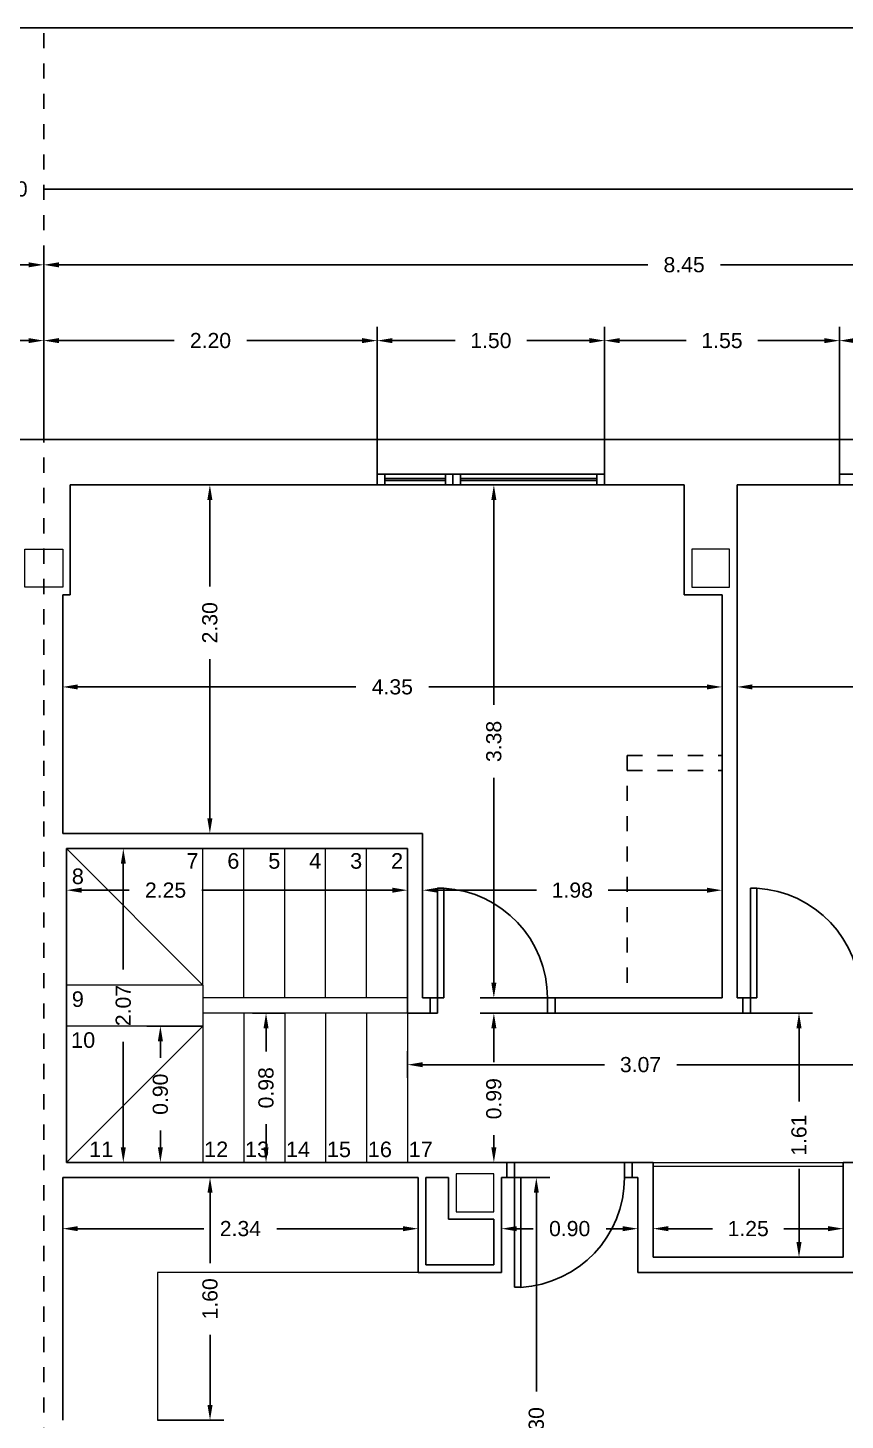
# Model space of a CAD drawing. Header units: millimetres. Extents: x 441156 to 441653, y 4514887 to 4515266.
# Drawn here: x 441342.23 to 441347.62, y 4515208.63 to 4515217.81 of the extents above; entities that cross this region are included whole.
import ezdxf
from ezdxf.enums import TextEntityAlignment as Align

# ---------------------------------------------------------------- set-up
doc = ezdxf.new("R2010")
doc.units = ezdxf.units.MM
doc.linetypes.add('CONTINUA', pattern=[0])
doc.linetypes.add('RAYITAS', pattern=[0.375, 0.25, -0.125])
doc.layers.add('01_cartela', color=6, linetype='Continuous', plot=False)
for name, color, linetype in [('01_cotas', 254, 'Continuous'), ('01_muros', 1, 'Continuous'), ('01_proyección', 4, 'RAYITAS'), ('01_puertas', 2, 'Continuous'), ('01_tabiques', 3, 'Continuous'), ('01_textos', 7, 'Continuous'), ('01_ventanas', 2, 'Continuous')]:
    doc.layers.add(name, color=color, linetype=linetype)
doc.layers.add('01_pilares baja', color=5, linetype='Continuous', lineweight=20)
doc.layers.add('01_varios', color=4, linetype='Continuous', lineweight=0)
doc.styles.add('Estilo1', font='swissel.ttf')
doc.styles.add('NIEVES2', font='sanss___.ttf')
doc.styles.add('ROMANS', font='romans')
doc.dimstyles.new('DECIMAL-50', dxfattribs={"dimtxt": 0.08, "dimasz": 0.15, "dimexe": 0.09, "dimexo": 0, "dimgap": 0.09, "dimtad": 0, "dimzin": 0, "dimdsep": 46, "dimtxsty": 'ROMANS', "dimcen": 0.09, "dimclrt": 6, "dimadec": 0, "dimazin": 0, "dimtfac": 1.38, "dimtix": 1, "dimtofl": 0, "dimtmove": 2, "dimatfit": 3, "dimldrblk": 'OBLIQUE', "dimfxl": 1, "dimtolj": 1, "dimtzin": 0, "dimarcsym": 0})

# ---------------------------------------------------------------- blocks, each defined once
blk = doc.blocks.new('*D116')
at = {"layer": '01_cotas', "color": 0, "linetype": 'CONTINUA', "lineweight": -2, "transparency": 16777216}
for p, q in [((441340.1325, 4515215.098), (441340.1325, 4515215.8394)), ((441342.3325, 4515215.098), (441342.3325, 4515215.8394))]:
    blk.add_line(p, q, dxfattribs=at)
at = {"layer": '01_cotas', "color": 0, "lineweight": -2, "transparency": 16777216}
for p, q in [((441340.2325, 4515215.7494), (441340.9924, 4515215.7494)), ((441342.2325, 4515215.7494), (441341.4726, 4515215.7494))]:
    blk.add_line(p, q, dxfattribs=at)
at = {"layer": '01_cotas', "color": 0, "transparency": 16777216}
for points in [[(441340.2325, 4515215.7661), (441340.2325, 4515215.7327), (441340.1325, 4515215.7494)], [(441342.2325, 4515215.7661), (441342.2325, 4515215.7327), (441342.3325, 4515215.7494)]]:
    blk.add_solid(points, dxfattribs=at)
at = {"layer": '01_cotas', "color": 7, "transparency": 16777216, "insert": (441341.2325, 4515215.7494), "char_height": 0.1, "attachment_point": 5, "style": 'Estilo1'}
blk.add_mtext('\\A1;2.20', dxfattribs=at)
blk = doc.blocks.new('*D117')
at = {"layer": '01_cotas', "color": 0, "linetype": 'CONTINUA', "lineweight": -2, "transparency": 16777216}
for p, q in [((441333.8825, 4515215.098), (441333.8825, 4515216.3394)), ((441342.3325, 4515215.098), (441342.3325, 4515216.3394))]:
    blk.add_line(p, q, dxfattribs=at)
at = {"layer": '01_cotas', "color": 0, "lineweight": -2, "transparency": 16777216}
for p, q in [((441333.9825, 4515216.2494), (441337.8674, 4515216.2494)), ((441342.2325, 4515216.2494), (441338.3476, 4515216.2494))]:
    blk.add_line(p, q, dxfattribs=at)
at = {"layer": '01_cotas', "color": 0, "transparency": 16777216}
for points in [[(441333.9825, 4515216.2661), (441333.9825, 4515216.2327), (441333.8825, 4515216.2494)], [(441342.2325, 4515216.2661), (441342.2325, 4515216.2327), (441342.3325, 4515216.2494)]]:
    blk.add_solid(points, dxfattribs=at)
at = {"layer": '01_cotas', "color": 7, "transparency": 16777216, "insert": (441338.1075, 4515216.2494), "char_height": 0.1, "attachment_point": 5, "style": 'Estilo1'}
blk.add_mtext('\\A1;8.45', dxfattribs=at)
blk = doc.blocks.new('*D118')
at = {"layer": '01_cotas', "color": 0, "linetype": 'CONTINUA', "lineweight": -2, "transparency": 16777216}
for p, q in [((441342.3325, 4515215.098), (441342.3325, 4515216.3394)), ((441350.7825, 4515215.098), (441350.7825, 4515216.3394))]:
    blk.add_line(p, q, dxfattribs=at)
at = {"layer": '01_cotas', "color": 0, "lineweight": -2, "transparency": 16777216}
for p, q in [((441342.4325, 4515216.2494), (441346.3174, 4515216.2494)), ((441350.6825, 4515216.2494), (441346.7976, 4515216.2494))]:
    blk.add_line(p, q, dxfattribs=at)
at = {"layer": '01_cotas', "color": 0, "transparency": 16777216}
for points in [[(441342.4325, 4515216.2661), (441342.4325, 4515216.2327), (441342.3325, 4515216.2494)], [(441350.6825, 4515216.2661), (441350.6825, 4515216.2327), (441350.7825, 4515216.2494)]]:
    blk.add_solid(points, dxfattribs=at)
at = {"layer": '01_cotas', "color": 7, "transparency": 16777216, "insert": (441346.5575, 4515216.2494), "char_height": 0.1, "attachment_point": 5, "style": 'Estilo1'}
blk.add_mtext('\\A1;8.45', dxfattribs=at)
blk = doc.blocks.new('*D121')
at = {"layer": '01_cotas', "color": 0, "linetype": 'CONTINUA', "lineweight": -2, "transparency": 16777216}
for p, q in [((441333.8825, 4515215.098), (441333.8825, 4515216.8394)), ((441350.7825, 4515215.098), (441350.7825, 4515216.8394))]:
    blk.add_line(p, q, dxfattribs=at)
at = {"layer": '01_cotas', "color": 0, "lineweight": -2, "transparency": 16777216}
for p, q in [((441333.9825, 4515216.7494), (441341.77, 4515216.7494)), ((441350.6825, 4515216.7494), (441342.3325, 4515216.7494))]:
    blk.add_line(p, q, dxfattribs=at)
at = {"layer": '01_cotas', "color": 0, "transparency": 16777216}
for points in [[(441333.9825, 4515216.7661), (441333.9825, 4515216.7327), (441333.8825, 4515216.7494)], [(441350.6825, 4515216.7661), (441350.6825, 4515216.7327), (441350.7825, 4515216.7494)]]:
    blk.add_solid(points, dxfattribs=at)
at = {"layer": '01_cotas', "color": 7, "transparency": 16777216, "insert": (441342.0513, 4515216.7494), "char_height": 0.1, "attachment_point": 5, "style": 'Estilo1'}
blk.add_mtext('\\A1;16.90', dxfattribs=at)
blk = doc.blocks.new('P725-10')
for p, q in [((-0.05, 0.8238), (-0.0914, 0.8238)), ((-0.0914, 0.8238), (-0.0914, 0.1)), ((-0.05, 0.8238), (-0.05, 0)), ((-0.775, 0.1), (-0.825, 0.1)), ((-0.775, 0.1), (-0.775, 0)), ((0, 0.1), (-0.0914, 0.1)), ((-0.825, 0), (-0.775, 0)), ((-0.05, 0), (0, 0))]:
    blk.add_line(p, q)
blk.add_arc((-0.05, 0.1), 0.725, 93.27583, 180)
blk = doc.blocks.new('*D614')
at = {"layer": '01_cotas', "color": 0, "linetype": 'CONTINUA', "lineweight": -2, "transparency": 16777216}
for p, q in [((441347.5825, 4515215.098), (441347.5825, 4515215.8394)), ((441349.0825, 4515215.098), (441349.0825, 4515215.8394))]:
    blk.add_line(p, q, dxfattribs=at)
at = {"layer": '01_cotas', "color": 0, "lineweight": -2, "transparency": 16777216}
for p, q in [((441347.6825, 4515215.7494), (441348.0961, 4515215.7494)), ((441348.9825, 4515215.7494), (441348.5689, 4515215.7494))]:
    blk.add_line(p, q, dxfattribs=at)
at = {"layer": '01_cotas', "color": 0, "transparency": 16777216}
for points in [[(441347.6825, 4515215.7661), (441347.6825, 4515215.7327), (441347.5825, 4515215.7494)], [(441348.9825, 4515215.7661), (441348.9825, 4515215.7327), (441349.0825, 4515215.7494)]]:
    blk.add_solid(points, dxfattribs=at)
at = {"layer": '01_cotas', "color": 7, "transparency": 16777216, "insert": (441348.3325, 4515215.7494), "char_height": 0.1, "attachment_point": 5, "style": 'Estilo1'}
blk.add_mtext('\\A1;1.50', dxfattribs=at)
blk = doc.blocks.new('*D615')
at = {"layer": '01_cotas', "color": 0, "linetype": 'CONTINUA', "lineweight": -2, "transparency": 16777216}
for p, q in [((441346.0325, 4515215.098), (441346.0325, 4515215.8394)), ((441347.5825, 4515215.098), (441347.5825, 4515215.8394))]:
    blk.add_line(p, q, dxfattribs=at)
at = {"layer": '01_cotas', "color": 0, "lineweight": -2, "transparency": 16777216}
for p, q in [((441346.1325, 4515215.7494), (441346.5711, 4515215.7494)), ((441347.4825, 4515215.7494), (441347.0439, 4515215.7494))]:
    blk.add_line(p, q, dxfattribs=at)
at = {"layer": '01_cotas', "color": 0, "transparency": 16777216}
for points in [[(441346.1325, 4515215.7661), (441346.1325, 4515215.7327), (441346.0325, 4515215.7494)], [(441347.4825, 4515215.7661), (441347.4825, 4515215.7327), (441347.5825, 4515215.7494)]]:
    blk.add_solid(points, dxfattribs=at)
at = {"layer": '01_cotas', "color": 7, "transparency": 16777216, "insert": (441346.8075, 4515215.7494), "char_height": 0.1, "attachment_point": 5, "style": 'Estilo1'}
blk.add_mtext('\\A1;1.55', dxfattribs=at)
blk = doc.blocks.new('*D616')
at = {"layer": '01_cotas', "color": 0, "linetype": 'CONTINUA', "lineweight": -2, "transparency": 16777216}
for p, q in [((441344.5325, 4515215.098), (441344.5325, 4515215.8394)), ((441346.0325, 4515215.098), (441346.0325, 4515215.8394))]:
    blk.add_line(p, q, dxfattribs=at)
at = {"layer": '01_cotas', "color": 0, "lineweight": -2, "transparency": 16777216}
for p, q in [((441344.6325, 4515215.7494), (441345.0461, 4515215.7494)), ((441345.9325, 4515215.7494), (441345.5189, 4515215.7494))]:
    blk.add_line(p, q, dxfattribs=at)
at = {"layer": '01_cotas', "color": 0, "transparency": 16777216}
for points in [[(441344.6325, 4515215.7661), (441344.6325, 4515215.7327), (441344.5325, 4515215.7494)], [(441345.9325, 4515215.7661), (441345.9325, 4515215.7327), (441346.0325, 4515215.7494)]]:
    blk.add_solid(points, dxfattribs=at)
at = {"layer": '01_cotas', "color": 7, "transparency": 16777216, "insert": (441345.2825, 4515215.7494), "char_height": 0.1, "attachment_point": 5, "style": 'Estilo1'}
blk.add_mtext('\\A1;1.50', dxfattribs=at)
blk = doc.blocks.new('*D617')
at = {"layer": '01_cotas', "color": 0, "linetype": 'CONTINUA', "lineweight": -2, "transparency": 16777216}
for p, q in [((441342.3325, 4515215.098), (441342.3325, 4515215.8394)), ((441344.5325, 4515215.098), (441344.5325, 4515215.8394))]:
    blk.add_line(p, q, dxfattribs=at)
at = {"layer": '01_cotas', "color": 0, "lineweight": -2, "transparency": 16777216}
for p, q in [((441342.4325, 4515215.7494), (441343.1924, 4515215.7494)), ((441344.4325, 4515215.7494), (441343.6726, 4515215.7494))]:
    blk.add_line(p, q, dxfattribs=at)
at = {"layer": '01_cotas', "color": 0, "transparency": 16777216}
for points in [[(441342.4325, 4515215.7661), (441342.4325, 4515215.7327), (441342.3325, 4515215.7494)], [(441344.4325, 4515215.7661), (441344.4325, 4515215.7327), (441344.5325, 4515215.7494)]]:
    blk.add_solid(points, dxfattribs=at)
at = {"layer": '01_cotas', "color": 7, "transparency": 16777216, "insert": (441343.4325, 4515215.7494), "char_height": 0.1, "attachment_point": 5, "style": 'Estilo1'}
blk.add_mtext('\\A1;2.20', dxfattribs=at)
blk = doc.blocks.new('*D632')
at = {"layer": '01_cotas', "color": 0, "linetype": 'CONTINUA', "lineweight": -2, "transparency": 16777216}
for p, q in [((441346.9075, 4515214.6898), (441346.9075, 4515213.3749)), ((441350.4825, 4515214.6898), (441350.4825, 4515213.3749))]:
    blk.add_line(p, q, dxfattribs=at)
at = {"layer": '01_cotas', "color": 0, "lineweight": -2, "transparency": 16777216}
for p, q in [((441347.0075, 4515213.4649), (441348.4565, 4515213.4649)), ((441350.3825, 4515213.4649), (441348.9335, 4515213.4649))]:
    blk.add_line(p, q, dxfattribs=at)
at = {"layer": '01_cotas', "color": 0, "transparency": 16777216}
for points in [[(441347.0075, 4515213.4816), (441347.0075, 4515213.4482), (441346.9075, 4515213.4649)], [(441350.3825, 4515213.4816), (441350.3825, 4515213.4482), (441350.4825, 4515213.4649)]]:
    blk.add_solid(points, dxfattribs=at)
at = {"layer": '01_cotas', "color": 7, "transparency": 16777216, "insert": (441348.695, 4515213.4649), "char_height": 0.1, "attachment_point": 5, "style": 'Estilo1'}
blk.add_mtext('\\A1;3.57', dxfattribs=at)
blk = doc.blocks.new('*D633')
at = {"layer": '01_cotas', "color": 0, "linetype": 'CONTINUA', "lineweight": -2, "transparency": 16777216}
for p, q in [((441342.4575, 4515213.9648), (441342.4575, 4515213.3749)), ((441346.8075, 4515213.9648), (441346.8075, 4515213.3749))]:
    blk.add_line(p, q, dxfattribs=at)
at = {"layer": '01_cotas', "color": 0, "lineweight": -2, "transparency": 16777216}
for p, q in [((441342.5575, 4515213.4649), (441344.3918, 4515213.4649)), ((441346.7075, 4515213.4649), (441344.8732, 4515213.4649))]:
    blk.add_line(p, q, dxfattribs=at)
at = {"layer": '01_cotas', "color": 0, "transparency": 16777216}
for points in [[(441342.5575, 4515213.4816), (441342.5575, 4515213.4482), (441342.4575, 4515213.4649)], [(441346.7075, 4515213.4816), (441346.7075, 4515213.4482), (441346.8075, 4515213.4649)]]:
    blk.add_solid(points, dxfattribs=at)
at = {"layer": '01_cotas', "color": 7, "transparency": 16777216, "insert": (441344.6325, 4515213.4649), "char_height": 0.1, "attachment_point": 5, "style": 'Estilo1'}
blk.add_mtext('\\A1;4.35', dxfattribs=at)
blk = doc.blocks.new('*D635')
at = {"layer": '01_cotas', "color": 0, "linetype": 'CONTINUA', "lineweight": -2, "transparency": 16777216}
for p, q in [((441347.8075, 4515211.313), (441347.8075, 4515210.8829)), ((441344.7325, 4515210.8863), (441344.7325, 4515211.0629))]:
    blk.add_line(p, q, dxfattribs=at)
at = {"layer": '01_cotas', "color": 0, "lineweight": -2, "transparency": 16777216}
for p, q in [((441344.8325, 4515210.9729), (441346.0315, 4515210.9729)), ((441347.7075, 4515210.9729), (441346.5085, 4515210.9729))]:
    blk.add_line(p, q, dxfattribs=at)
at = {"layer": '01_cotas', "color": 0, "transparency": 16777216}
for points in [[(441344.8325, 4515210.9895), (441344.8325, 4515210.9562), (441344.7325, 4515210.9729)], [(441347.7075, 4515210.9895), (441347.7075, 4515210.9562), (441347.8075, 4515210.9729)]]:
    blk.add_solid(points, dxfattribs=at)
at = {"layer": '01_cotas', "color": 7, "transparency": 16777216, "insert": (441346.27, 4515210.9729), "char_height": 0.1, "attachment_point": 5, "style": 'Estilo1'}
blk.add_mtext('\\A1;3.07', dxfattribs=at)
blk = doc.blocks.new('*D637')
at = {"layer": '01_cotas', "color": 0, "linetype": 'CONTINUA', "lineweight": -2, "transparency": 16777216}
for p, q in [((441346.3527, 4515211.313), (441347.4055, 4515211.313)), ((441346.3527, 4515209.703), (441347.4055, 4515209.703))]:
    blk.add_line(p, q, dxfattribs=at)
at = {"layer": '01_cotas', "color": 0, "lineweight": -2, "transparency": 16777216}
for p, q in [((441347.3155, 4515211.213), (441347.3155, 4515210.7298)), ((441347.3155, 4515209.803), (441347.3155, 4515210.2862))]:
    blk.add_line(p, q, dxfattribs=at)
at = {"layer": '01_cotas', "color": 0, "transparency": 16777216}
for points in [[(441347.2988, 4515211.213), (441347.3322, 4515211.213), (441347.3155, 4515211.313)], [(441347.2988, 4515209.803), (441347.3322, 4515209.803), (441347.3155, 4515209.703)]]:
    blk.add_solid(points, dxfattribs=at)
at = {"layer": '01_cotas', "color": 7, "transparency": 16777216, "insert": (441347.3155, 4515210.508), "char_height": 0.1, "attachment_point": 5, "rotation": 90, "style": 'Estilo1'}
blk.add_mtext('\\A1;1.61', dxfattribs=at)
blk = doc.blocks.new('*D640')
at = {"layer": '01_cotas', "color": 0, "linetype": 'CONTINUA', "lineweight": -2, "transparency": 16777216}
for p, q in [((441342.4575, 4515210.228), (441342.4575, 4515209.8011)), ((441344.8025, 4515210.228), (441344.8025, 4515209.8011))]:
    blk.add_line(p, q, dxfattribs=at)
at = {"layer": '01_cotas', "color": 0, "lineweight": -2, "transparency": 16777216}
for p, q in [((441342.5575, 4515209.8911), (441343.3894, 4515209.8911)), ((441344.7025, 4515209.8911), (441343.8706, 4515209.8911))]:
    blk.add_line(p, q, dxfattribs=at)
at = {"layer": '01_cotas', "color": 0, "transparency": 16777216}
for points in [[(441342.5575, 4515209.9078), (441342.5575, 4515209.8744), (441342.4575, 4515209.8911)], [(441344.7025, 4515209.9078), (441344.7025, 4515209.8744), (441344.8025, 4515209.8911)]]:
    blk.add_solid(points, dxfattribs=at)
at = {"layer": '01_cotas', "color": 7, "transparency": 16777216, "insert": (441343.63, 4515209.8911), "char_height": 0.1, "attachment_point": 5, "style": 'Estilo1'}
blk.add_mtext('\\A1;2.34', dxfattribs=at)
blk = doc.blocks.new('*D642')
at = {"layer": '01_cotas', "color": 0, "linetype": 'CONTINUA', "lineweight": -2, "transparency": 16777216}
for p, q in [((441343.0825, 4515210.228), (441343.5197, 4515210.228)), ((441343.0825, 4515208.628), (441343.5197, 4515208.628))]:
    blk.add_line(p, q, dxfattribs=at)
at = {"layer": '01_cotas', "color": 0, "lineweight": -2, "transparency": 16777216}
for p, q in [((441343.4297, 4515210.128), (441343.4297, 4515209.6644)), ((441343.4297, 4515208.728), (441343.4297, 4515209.1916))]:
    blk.add_line(p, q, dxfattribs=at)
at = {"layer": '01_cotas', "color": 0, "transparency": 16777216}
for points in [[(441343.413, 4515210.128), (441343.4463, 4515210.128), (441343.4297, 4515210.228)], [(441343.413, 4515208.728), (441343.4463, 4515208.728), (441343.4297, 4515208.628)]]:
    blk.add_solid(points, dxfattribs=at)
at = {"layer": '01_cotas', "color": 7, "transparency": 16777216, "insert": (441343.4297, 4515209.428), "char_height": 0.1, "attachment_point": 5, "rotation": 90, "style": 'Estilo1'}
blk.add_mtext('\\A1;1.60', dxfattribs=at)
blk = doc.blocks.new('*D646')
at = {"layer": '01_cotas', "color": 0, "linetype": 'CONTINUA', "lineweight": -2, "transparency": 16777216}
for p, q in [((441345.7062, 4515214.798), (441345.2122, 4515214.798)), ((441345.7062, 4515211.413), (441345.2122, 4515211.413))]:
    blk.add_line(p, q, dxfattribs=at)
at = {"layer": '01_cotas', "color": 0, "lineweight": -2, "transparency": 16777216}
for p, q in [((441345.3022, 4515214.698), (441345.3022, 4515213.3457)), ((441345.3022, 4515211.513), (441345.3022, 4515212.8653))]:
    blk.add_line(p, q, dxfattribs=at)
at = {"layer": '01_cotas', "color": 0, "transparency": 16777216}
for points in [[(441345.2856, 4515214.698), (441345.3189, 4515214.698), (441345.3022, 4515214.798)], [(441345.2856, 4515211.513), (441345.3189, 4515211.513), (441345.3022, 4515211.413)]]:
    blk.add_solid(points, dxfattribs=at)
at = {"layer": '01_cotas', "color": 7, "transparency": 16777216, "insert": (441345.3022, 4515213.1055), "char_height": 0.1, "attachment_point": 5, "rotation": 90, "style": 'Estilo1'}
blk.add_mtext('\\A1;3.38', dxfattribs=at)
blk = doc.blocks.new('*D647')
at = {"layer": '01_cotas', "color": 0, "linetype": 'CONTINUA', "lineweight": -2, "transparency": 16777216}
for p, q in [((441342.5075, 4515214.798), (441343.5186, 4515214.798)), ((441342.4575, 4515212.498), (441343.5186, 4515212.498))]:
    blk.add_line(p, q, dxfattribs=at)
at = {"layer": '01_cotas', "color": 0, "lineweight": -2, "transparency": 16777216}
for p, q in [((441343.4286, 4515214.698), (441343.4286, 4515214.1283)), ((441343.4286, 4515212.598), (441343.4286, 4515213.648))]:
    blk.add_line(p, q, dxfattribs=at)
at = {"layer": '01_cotas', "color": 0, "transparency": 16777216}
for points in [[(441343.4119, 4515214.698), (441343.4453, 4515214.698), (441343.4286, 4515214.798)], [(441343.4119, 4515212.598), (441343.4453, 4515212.598), (441343.4286, 4515212.498)]]:
    blk.add_solid(points, dxfattribs=at)
at = {"layer": '01_cotas', "color": 7, "transparency": 16777216, "insert": (441343.4286, 4515213.8881), "char_height": 0.1, "attachment_point": 5, "rotation": 90, "style": 'Estilo1'}
blk.add_mtext('\\A1;2.30', dxfattribs=at)
blk = doc.blocks.new('*D648')
at = {"layer": '01_cotas', "color": 0, "linetype": 'CONTINUA', "lineweight": -2, "transparency": 16777216}
for p, q in [((441344.8325, 4515212.4547), (441344.8325, 4515212.0339)), ((441346.8075, 4515212.4547), (441346.8075, 4515212.0339))]:
    blk.add_line(p, q, dxfattribs=at)
at = {"layer": '01_cotas', "color": 0, "lineweight": -2, "transparency": 16777216}
for p, q in [((441344.9325, 4515212.1239), (441345.5835, 4515212.1239)), ((441346.7075, 4515212.1239), (441346.0564, 4515212.1239))]:
    blk.add_line(p, q, dxfattribs=at)
at = {"layer": '01_cotas', "color": 0, "transparency": 16777216}
for points in [[(441344.9325, 4515212.1405), (441344.9325, 4515212.1072), (441344.8325, 4515212.1239)], [(441346.7075, 4515212.1405), (441346.7075, 4515212.1072), (441346.8075, 4515212.1239)]]:
    blk.add_solid(points, dxfattribs=at)
at = {"layer": '01_cotas', "color": 7, "transparency": 16777216, "insert": (441345.82, 4515212.1239), "char_height": 0.1, "attachment_point": 5, "style": 'Estilo1'}
blk.add_mtext('\\A1;1.98', dxfattribs=at)
blk = doc.blocks.new('*D649')
at = {"layer": '01_cotas', "color": 0, "linetype": 'CONTINUA', "lineweight": -2, "transparency": 16777216}
for p, q in [((441342.4825, 4515212.398), (441342.4825, 4515212.0339)), ((441344.7325, 4515212.398), (441344.7325, 4515212.0339))]:
    blk.add_line(p, q, dxfattribs=at)
at = {"layer": '01_cotas', "color": 0, "lineweight": -2, "transparency": 16777216}
for p, q in [((441342.5825, 4515212.1239), (441342.8962, 4515212.1239)), ((441344.6325, 4515212.1239), (441343.3765, 4515212.1239))]:
    blk.add_line(p, q, dxfattribs=at)
at = {"layer": '01_cotas', "color": 0, "transparency": 16777216}
for points in [[(441342.5825, 4515212.1405), (441342.5825, 4515212.1072), (441342.4825, 4515212.1239)], [(441344.6325, 4515212.1405), (441344.6325, 4515212.1072), (441344.7325, 4515212.1239)]]:
    blk.add_solid(points, dxfattribs=at)
at = {"layer": '01_cotas', "color": 7, "transparency": 16777216, "insert": (441343.1363, 4515212.1239), "char_height": 0.1, "attachment_point": 5, "style": 'Estilo1'}
blk.add_mtext('\\A1;2.25', dxfattribs=at)
blk = doc.blocks.new('*D652')
at = {"layer": '01_cotas', "color": 0, "linetype": 'CONTINUA', "lineweight": -2, "transparency": 16777216}
for p, q in [((441346.3527, 4515211.313), (441345.2122, 4515211.313)), ((441346.3527, 4515210.328), (441345.2122, 4515210.328))]:
    blk.add_line(p, q, dxfattribs=at)
at = {"layer": '01_cotas', "color": 0, "lineweight": -2, "transparency": 16777216}
for p, q in [((441345.3022, 4515211.213), (441345.3022, 4515210.9885)), ((441345.3022, 4515210.428), (441345.3022, 4515210.5083))]:
    blk.add_line(p, q, dxfattribs=at)
at = {"layer": '01_cotas', "color": 0, "transparency": 16777216}
for points in [[(441345.2856, 4515211.213), (441345.3189, 4515211.213), (441345.3022, 4515211.313)], [(441345.2856, 4515210.428), (441345.3189, 4515210.428), (441345.3022, 4515210.328)]]:
    blk.add_solid(points, dxfattribs=at)
at = {"layer": '01_cotas', "color": 7, "transparency": 16777216, "insert": (441345.3022, 4515210.7484), "char_height": 0.1, "attachment_point": 5, "rotation": 90, "style": 'Estilo1'}
blk.add_mtext('\\A1;0.99', dxfattribs=at)
blk = doc.blocks.new('*D653')
at = {"layer": '01_cotas', "color": 0, "linetype": 'CONTINUA', "lineweight": -2, "transparency": 16777216}
for p, q in [((441342.4825, 4515212.398), (441342.9475, 4515212.398)), ((441342.4825, 4515210.328), (441342.9475, 4515210.328))]:
    blk.add_line(p, q, dxfattribs=at)
at = {"layer": '01_cotas', "color": 0, "lineweight": -2, "transparency": 16777216}
for p, q in [((441342.8575, 4515212.298), (441342.8575, 4515211.6016)), ((441342.8575, 4515210.428), (441342.8575, 4515211.1245))]:
    blk.add_line(p, q, dxfattribs=at)
at = {"layer": '01_cotas', "color": 0, "transparency": 16777216}
for points in [[(441342.8409, 4515212.298), (441342.8742, 4515212.298), (441342.8575, 4515212.398)], [(441342.8409, 4515210.428), (441342.8742, 4515210.428), (441342.8575, 4515210.328)]]:
    blk.add_solid(points, dxfattribs=at)
at = {"layer": '01_cotas', "color": 7, "transparency": 16777216, "insert": (441342.8575, 4515211.363), "char_height": 0.1, "attachment_point": 5, "rotation": 90, "style": 'Estilo1'}
blk.add_mtext('\\A1;2.07', dxfattribs=at)
blk = doc.blocks.new('*D630')
at = {"layer": '01_cotas', "color": 0, "linetype": 'CONTINUA', "lineweight": -2, "transparency": 16777216}
for p, q in [((441345.3525, 4515210.1732), (441345.3525, 4515209.8011)), ((441346.2525, 4515210.1732), (441346.2525, 4515209.8011))]:
    blk.add_line(p, q, dxfattribs=at)
at = {"layer": '01_cotas', "color": 0, "lineweight": -2, "transparency": 16777216}
for p, q in [((441345.4525, 4515209.8911), (441345.5625, 4515209.8911)), ((441346.1525, 4515209.8911), (441346.0425, 4515209.8911))]:
    blk.add_line(p, q, dxfattribs=at)
at = {"layer": '01_cotas', "color": 0, "transparency": 16777216}
for points in [[(441345.4525, 4515209.9078), (441345.4525, 4515209.8744), (441345.3525, 4515209.8911)], [(441346.1525, 4515209.9078), (441346.1525, 4515209.8744), (441346.2525, 4515209.8911)]]:
    blk.add_solid(points, dxfattribs=at)
at = {"layer": '01_cotas', "color": 7, "transparency": 16777216, "insert": (441345.8025, 4515209.8911), "char_height": 0.1, "attachment_point": 5, "style": 'Estilo1'}
blk.add_mtext('\\A1;0.90', dxfattribs=at)
blk = doc.blocks.new('*D631')
at = {"layer": '01_cotas', "color": 0, "linetype": 'CONTINUA', "lineweight": -2, "transparency": 16777216}
for p, q in [((441345.3525, 4515210.228), (441345.6725, 4515210.228)), ((441345.3525, 4515206.928), (441345.6725, 4515206.928))]:
    blk.add_line(p, q, dxfattribs=at)
at = {"layer": '01_cotas', "color": 0, "lineweight": -2, "transparency": 16777216}
for p, q in [((441345.5825, 4515210.128), (441345.5825, 4515208.8181)), ((441345.5825, 4515207.028), (441345.5825, 4515208.3379))]:
    blk.add_line(p, q, dxfattribs=at)
at = {"layer": '01_cotas', "color": 0, "transparency": 16777216}
for points in [[(441345.5658, 4515210.128), (441345.5991, 4515210.128), (441345.5825, 4515210.228)], [(441345.5658, 4515207.028), (441345.5991, 4515207.028), (441345.5825, 4515206.928)]]:
    blk.add_solid(points, dxfattribs=at)
at = {"layer": '01_cotas', "color": 7, "transparency": 16777216, "insert": (441345.5825, 4515208.578), "char_height": 0.1, "attachment_point": 5, "rotation": 90, "style": 'Estilo1'}
blk.add_mtext('\\A1;3.30', dxfattribs=at)
blk = doc.blocks.new('*D655')
at = {"layer": '01_cotas', "color": 0, "linetype": 'CONTINUA', "lineweight": -2, "transparency": 16777216}
for p, q in [((441343.9225, 4515211.313), (441343.7092, 4515211.313)), ((441343.9225, 4515210.328), (441343.7092, 4515210.328))]:
    blk.add_line(p, q, dxfattribs=at)
at = {"layer": '01_cotas', "color": 0, "lineweight": -2, "transparency": 16777216}
for p, q in [((441343.7992, 4515211.213), (441343.7992, 4515211.0606)), ((441343.7992, 4515210.428), (441343.7992, 4515210.5804))]:
    blk.add_line(p, q, dxfattribs=at)
at = {"layer": '01_cotas', "color": 0, "transparency": 16777216}
for points in [[(441343.7826, 4515211.213), (441343.8159, 4515211.213), (441343.7992, 4515211.313)], [(441343.7826, 4515210.428), (441343.8159, 4515210.428), (441343.7992, 4515210.328)]]:
    blk.add_solid(points, dxfattribs=at)
at = {"layer": '01_cotas', "color": 7, "transparency": 16777216, "insert": (441343.7992, 4515210.8205), "char_height": 0.1, "attachment_point": 5, "rotation": 90, "style": 'Estilo1'}
blk.add_mtext('\\A1;0.98', dxfattribs=at)
blk = doc.blocks.new('*D654')
at = {"layer": '01_cotas', "color": 0, "linetype": 'CONTINUA', "lineweight": -2, "transparency": 16777216}
for p, q in [((441343.3825, 4515211.228), (441343.0122, 4515211.228)), ((441343.3825, 4515210.328), (441343.0122, 4515210.328))]:
    blk.add_line(p, q, dxfattribs=at)
at = {"layer": '01_cotas', "color": 0, "lineweight": -2, "transparency": 16777216}
for p, q in [((441343.1022, 4515211.128), (441343.1022, 4515211.018)), ((441343.1022, 4515210.428), (441343.1022, 4515210.538))]:
    blk.add_line(p, q, dxfattribs=at)
at = {"layer": '01_cotas', "color": 0, "transparency": 16777216}
for points in [[(441343.0855, 4515211.128), (441343.1188, 4515211.128), (441343.1022, 4515211.228)], [(441343.0855, 4515210.428), (441343.1188, 4515210.428), (441343.1022, 4515210.328)]]:
    blk.add_solid(points, dxfattribs=at)
at = {"layer": '01_cotas', "color": 7, "transparency": 16777216, "insert": (441343.1022, 4515210.778), "char_height": 0.1, "attachment_point": 5, "rotation": 90, "style": 'Estilo1'}
blk.add_mtext('\\A1;0.90', dxfattribs=at)
blk = doc.blocks.new('*D773')
at = {"layer": '01_cotas', "color": 0, "linetype": 'CONTINUA', "lineweight": -2, "transparency": 16777216}
for p, q in [((441346.3527, 4515209.703), (441346.3527, 4515209.9811)), ((441347.6075, 4515209.703), (441347.6075, 4515209.9811))]:
    blk.add_line(p, q, dxfattribs=at)
at = {"layer": '01_cotas', "color": 0, "lineweight": -2, "transparency": 16777216}
for p, q in [((441346.4527, 4515209.8911), (441346.7437, 4515209.8911)), ((441347.5075, 4515209.8911), (441347.2165, 4515209.8911))]:
    blk.add_line(p, q, dxfattribs=at)
at = {"layer": '01_cotas', "color": 0, "transparency": 16777216}
for points in [[(441346.4527, 4515209.9078), (441346.4527, 4515209.8744), (441346.3527, 4515209.8911)], [(441347.5075, 4515209.9078), (441347.5075, 4515209.8744), (441347.6075, 4515209.8911)]]:
    blk.add_solid(points, dxfattribs=at)
at = {"layer": '01_cotas', "color": 7, "transparency": 16777216, "insert": (441346.9801, 4515209.8911), "char_height": 0.1, "attachment_point": 5, "style": 'Estilo1'}
blk.add_mtext('\\A1;1.25', dxfattribs=at)

msp = doc.modelspace()

# ---------------------------------------------------------------- linework, layer by layer
at = {"layer": '01_cartela', "color": 1}
msp.add_lwpolyline([(441328.8215, 4515217.8127), (441328.8215, 4515196.2776), (441359.4594, 4515196.2776), (441359.4594, 4515217.8127)], close=True, dxfattribs=at)
at = {"layer": '01_muros'}
for p, q in [((441340.1325, 4515215.098, 0), (441344.5325, 4515215.098, 0)), ((441344.5325, 4515215.098, 0), (441340.1325, 4515215.098, 0)), ((441344.5325, 4515215.098, 0), (441344.5325, 4515214.798, 0)), ((441347.5825, 4515215.098, 0), (441346.0325, 4515215.098, 0)), ((441346.0325, 4515215.098, 0), (441346.0325, 4515214.798, 0)), ((441347.5825, 4515215.098, 0), (441347.5825, 4515214.798, 0))]:
    msp.add_line(p, q, dxfattribs=at)
at = {"layer": '01_pilares baja'}
for points in [[(441342.2075, 4515214.373), (441342.4575, 4515214.373), (441342.4575, 4515214.123), (441342.2075, 4515214.123), (441342.2075, 4515214.373)], [(441345.0527, 4515210.003), (441345.3027, 4515210.003), (441345.3027, 4515210.253), (441345.0527, 4515210.253), (441345.0527, 4515210.003)]]:
    msp.add_lwpolyline(points, close=True, dxfattribs=at)
msp.add_lwpolyline([(441346.6075, 4515214.123), (441346.8575, 4515214.123), (441346.8575, 4515214.373), (441346.6075, 4515214.373), (441346.6075, 4515214.123), (441346.6075, 4515214.123)], dxfattribs=at)
at = {"layer": '01_proyección', "color": 10, "ltscale": 0.25}
msp.add_line((441342.3325, 4515196.2776, 0), (441342.3325, 4515217.8127, 0), dxfattribs=at)
at = {"layer": '01_proyección', "color": 120, "ltscale": 0.25}
for p, q in [((441346.1825, 4515213.013, 0), (441346.8075, 4515213.013, 0)), ((441346.1825, 4515213.013, 0), (441346.1825, 4515211.428, 0)), ((441346.1825, 4515212.913, 0), (441346.8075, 4515212.913, 0))]:
    msp.add_line(p, q, dxfattribs=at)
at = {"layer": '01_tabiques'}
for p, q in [((441342.5075, 4515214.073, 0), (441342.5075, 4515214.798, 0)), ((441344.5325, 4515214.798, 0), (441342.5075, 4515214.798, 0)), ((441346.5575, 4515214.798, 0), (441346.0325, 4515214.798, 0)), ((441346.5575, 4515214.073, 0), (441346.5575, 4515214.798, 0)), ((441346.9075, 4515214.798, 0), (441346.9075, 4515211.413, 0)), ((441347.5825, 4515214.798, 0), (441346.9075, 4515214.798, 0)), ((441342.4575, 4515214.073, 0), (441342.4575, 4515212.498, 0)), ((441342.4575, 4515214.073, 0), (441342.5075, 4515214.073, 0)), ((441346.8075, 4515211.413, 0), (441346.8075, 4515214.073, 0)), ((441344.8325, 4515212.498, 0), (441342.4575, 4515212.498, 0)), ((441344.8325, 4515211.413, 0), (441344.8325, 4515212.498, 0)), ((441344.7325, 4515212.398, 0), (441342.4825, 4515212.398, 0)), ((441342.4825, 4515210.328, 0), (441342.4825, 4515212.398, 0)), ((441344.7325, 4515211.313, 0), (441344.7325, 4515212.398, 0)), ((441344.8325, 4515211.413, 0), (441344.8812, 4515211.413, 0)), ((441344.8812, 4515211.413, 0), (441344.8812, 4515211.313, 0)), ((441345.7062, 4515211.413, 0), (441346.8075, 4515211.413, 0)), ((441345.7062, 4515211.413, 0), (441345.7062, 4515211.313, 0)), ((441346.9075, 4515211.413, 0), (441346.9454, 4515211.413, 0)), ((441346.9454, 4515211.413, 0), (441346.9454, 4515211.313, 0)), ((441344.7325, 4515211.313, 0), (441344.8812, 4515211.313, 0)), ((441345.7062, 4515211.313, 0), (441346.9454, 4515211.313, 0)), ((441342.4825, 4515210.328, 0), (441345.3887, 4515210.328, 0)), ((441345.3887, 4515210.228, 0), (441345.3887, 4515210.328, 0)), ((441346.2137, 4515210.328, 0), (441346.3525, 4515210.328, 0)), ((441346.2137, 4515210.228, 0), (441346.2137, 4515210.328, 0)), ((441346.3525, 4515210.328, -0.0001), (441346.3525, 4515209.703, 0)), ((441347.8075, 4515210.328, 0), (441347.6075, 4515210.328, 0)), ((441347.6075, 4515210.328, 0), (441347.6075, 4515209.703, 0)), ((441342.4575, 4515210.228, 0), (441342.4575, 4515208.628, 0)), ((441342.4575, 4515210.228, 0), (441344.8025, 4515210.228, 0)), ((441344.8025, 4515210.228, 0), (441344.8025, 4515209.603, 0)), ((441344.8525, 4515210.228, 0), (441345.0025, 4515210.228, 0)), ((441344.8525, 4515210.228, 0), (441344.8525, 4515209.653, 0)), ((441345.0025, 4515210.228, -0.0001), (441345.0025, 4515209.953, 0)), ((441345.3525, 4515210.228, 0), (441345.3887, 4515210.228, 0)), ((441345.3525, 4515210.228, 0), (441345.3525, 4515209.603, 0)), ((441346.2137, 4515210.228, 0), (441346.2525, 4515210.228, 0)), ((441346.2525, 4515210.228, -0.0001), (441346.2525, 4515209.603, 0)), ((441345.0025, 4515209.953, 0), (441345.3025, 4515209.953, 0)), ((441345.3025, 4515209.953, 0), (441345.3025, 4515209.653, 0)), ((441345.3025, 4515209.653, 0), (441344.8525, 4515209.653, 0)), ((441346.3527, 4515209.703, 0), (441347.6075, 4515209.703, 0)), ((441344.8025, 4515209.603, 0), (441345.3525, 4515209.603, 0)), ((441346.2527, 4515209.603, 0), (441349.8825, 4515209.603, 0))]:
    msp.add_line(p, q, dxfattribs=at)
msp.add_lwpolyline([(441346.5575, 4515214.073), (441346.8075, 4515214.073)], dxfattribs=at)
at = {"layer": '01_varios', "linetype": 'CONTINUA'}
for p, q in [((441343.3825, 4515211.498, 0), (441342.4825, 4515212.398, 0)), ((441343.3825, 4515211.498, 0), (441343.3825, 4515212.398, 0)), ((441343.6525, 4515211.413, 0), (441343.6525, 4515212.398, 0)), ((441343.9225, 4515211.413, 0), (441343.9225, 4515212.398, 0)), ((441344.1925, 4515211.413, 0), (441344.1925, 4515212.398, 0)), ((441344.4625, 4515211.413, 0), (441344.4625, 4515212.398, 0)), ((441343.3825, 4515211.498, 0), (441342.4825, 4515211.498, 0)), ((441343.3825, 4515211.498, 0), (441343.3825, 4515210.328, 0)), ((441344.7325, 4515211.413, 0), (441343.3825, 4515211.413, 0)), ((441343.3825, 4515211.313, 0), (441343.3825, 4515211.228, 0)), ((441344.7325, 4515211.313, 0), (441343.3825, 4515211.313, 0)), ((441343.6525, 4515211.313, 0), (441343.6525, 4515210.328, 0)), ((441343.9225, 4515211.313, 0), (441343.9225, 4515210.328, 0)), ((441344.1925, 4515211.313, 0), (441344.1925, 4515210.328, 0)), ((441344.4625, 4515211.313, 0), (441344.4625, 4515210.328, 0)), ((441344.7325, 4515211.313, 0), (441344.7325, 4515210.328, 0)), ((441343.3825, 4515211.228, 0), (441342.4825, 4515211.228, 0)), ((441343.3825, 4515211.228, 0), (441342.4825, 4515210.328, 0)), ((441346.3527, 4515210.328, 0), (441347.6075, 4515210.328, 0)), ((441346.3527, 4515210.303, 0), (441347.6075, 4515210.303, 0)), ((441343.0825, 4515209.603, 0), (441343.0825, 4515208.628, 0)), ((441344.8025, 4515209.603, 0), (441343.0825, 4515209.603, 0))]:
    msp.add_line(p, q, dxfattribs=at)
at = {"layer": '01_ventanas', "color": 2, "linetype": 'CONTINUA'}
for p, q in [((441344.5325, 4515215.098, 0), (441346.0325, 4515215.098, 0)), ((441347.5825, 4515215.098, 0), (441349.0825, 4515215.098, 0)), ((441344.5325, 4515214.868, 0), (441346.0325, 4515214.868, 0)), ((441344.5825, 4515214.868, 0), (441344.5825, 4515214.798, 0)), ((441344.9825, 4515214.868, 0), (441344.9825, 4515214.798, 0)), ((441345.0325, 4515214.868, 0), (441345.0325, 4515214.798, 0)), ((441345.0825, 4515214.868, 0), (441345.0825, 4515214.798, 0)), ((441345.9825, 4515214.868, 0), (441345.9825, 4515214.798, 0)), ((441349.0825, 4515214.868, 0), (441347.5825, 4515214.868, 0)), ((441344.5325, 4515214.798, 0), (441346.0325, 4515214.798, 0)), ((441344.5825, 4515214.84, 0), (441344.9825, 4515214.84, 0)), ((441344.5825, 4515214.826, 0), (441344.9825, 4515214.826, 0)), ((441345.0825, 4515214.84, 0), (441345.9825, 4515214.84, 0)), ((441345.0825, 4515214.826, 0), (441345.9825, 4515214.826, 0)), ((441349.0825, 4515214.798, 0), (441347.5825, 4515214.798, 0))]:
    msp.add_line(p, q, dxfattribs=at)

# ---------------------------------------------------------------- block references
at = {"layer": '01_puertas', "color": 2, "linetype": 'CONTINUA', "xscale": -1}
for p in [(441344.8812, 4515211.313, 0), (441346.9454, 4515211.313, 0)]:
    msp.add_blockref('P725-10', p, dxfattribs=at)
at = {"layer": '01_puertas', "color": 2, "linetype": 'CONTINUA', "rotation": 180}
msp.add_blockref('P725-10', (441345.3887, 4515210.328, 0), dxfattribs=at)

# ---------------------------------------------------------------- texts
at = {"layer": '01_textos', "style": 'NIEVES2'}
for s, height, p in [('7', 0.1026, (441343.3136, 4515212.2658, 0)), ('6', 0.1026, (441343.5836, 4515212.2658, 0)), ('5', 0.1026, (441343.8536, 4515212.2658, 0)), ('4', 0.1026, (441344.1236, 4515212.2658, 0)), ('3', 0.1026, (441344.3936, 4515212.2658, 0)), ('2', 0.1026, (441344.6636, 4515212.2658, 0)), ('8', 0.1026, (441342.5576, 4515212.1644, 0)), ('9', 0.1026, (441342.5576, 4515211.3541, 0)), ('10', 0.10256, (441342.5926, 4515211.0841, 0)), ('11', 0.10256, (441342.7117, 4515210.363, 0)), ('12', 0.10256, (441343.47, 4515210.363, 0)), ('13', 0.10256, (441343.74, 4515210.363, 0)), ('14', 0.10256, (441344.01, 4515210.363, 0)), ('15', 0.10256, (441344.28, 4515210.363, 0)), ('16', 0.10256, (441344.55, 4515210.363, 0)), ('17', 0.10256, (441344.82, 4515210.363, 0))]:
    msp.add_text(s, height=height, dxfattribs=at).set_placement(p, align=Align.CENTER)

# ---------------------------------------------------------------- dimensions: what is measured, and where the dimension line sits
at = {"layer": '01_cotas'}
dim = msp.add_linear_dim(base=(441350.7825, 4515216.7494), p1=(441333.8825, 4515215.098, 0), p2=(441350.7825, 4515215.098), dimstyle='DECIMAL-50', override={"dimtxt": 0.1, "dimasz": 0.1, "dimtxsty": 'Estilo1', "dimsah": 1, "dimclrt": 7, "dimfxl": 0.09, "dimarcsym": 2}, dxfattribs=at)
dim.commit()
dim.dimension.update_dxf_attribs({"geometry": '*D121', "text_midpoint": (441342.0513, 4515216.7494), "dimtype": 160})
for base, p1, p2, picture, middle in [((441342.3325, 4515216.2494), (441333.8825, 4515215.098, 0), (441342.3325, 4515215.098, 0), '*D117', (441338.1075, 4515216.2494)), ((441350.7825, 4515216.2494), (441342.3325, 4515215.098, 0), (441350.7825, 4515215.098), '*D118', (441346.5575, 4515216.2494)), ((441342.3325, 4515215.7494), (441340.1325, 4515215.098, 0), (441342.3325, 4515215.098, 0), '*D116', (441341.2325, 4515215.7494)), ((441347.6075, 4515209.8911), (441346.3527, 4515209.703), (441347.6075, 4515209.703, 0), '*D773', (441346.9801, 4515209.8911))]:
    dim = msp.add_linear_dim(base=base, p1=p1, p2=p2, dimstyle='DECIMAL-50', override={"dimtxt": 0.1, "dimasz": 0.1, "dimtxsty": 'Estilo1', "dimsah": 1, "dimclrt": 7, "dimfxl": 0.09, "dimarcsym": 2}, dxfattribs=at)
    dim.commit()
    dim.dimension.update_dxf_attribs({"geometry": picture, "text_midpoint": middle})
for base, p1, p2, angle, picture, middle in [((441342.3325, 4515215.7494), (441344.5325, 4515215.098, 0), (441342.3325, 4515215.098, 0), 180, '*D617', (441343.4325, 4515215.7494)), ((441344.5325, 4515215.7494, 0), (441346.0325, 4515215.098, 0), (441344.5325, 4515215.098, 0), 180, '*D616', (441345.2825, 4515215.7494, 0)), ((441346.0325, 4515215.7494), (441347.5825, 4515215.098, 0), (441346.0325, 4515215.098, 0), 180, '*D615', (441346.8075, 4515215.7494)), ((441347.5825, 4515215.7494), (441349.0825, 4515215.098, 0), (441347.5825, 4515215.098, 0), 180, '*D614', (441348.3325, 4515215.7494)), ((441345.302232, 4515214.798008), (441345.706177, 4515211.413012, -0.000001), (441345.706177, 4515214.798008, -0.000001), 90, '*D646', (441345.302232, 4515213.10551)), ((441346.9074947499, 4515213.4649003725), (441350.4824947492, 4515214.6898361193, 0.0000029988), (441346.9074947499, 4515214.6898361193, 0.0000002452), 180, '*D632', (441348.6949947496, 4515213.4649003725)), ((441342.4575, 4515213.4649), (441346.8075, 4515213.9648, 0), (441342.4575, 4515213.9648, 0), 180, '*D633', (441344.6325, 4515213.4649)), ((441342.8575, 4515210.328), (441342.4825, 4515212.398), (441342.4825, 4515210.328), 90, '*D653', (441342.8575, 4515211.363)), ((441346.8074947498, 4515212.1238549203), (441344.8324947494, 4515212.4547413047, 0.0000002452), (441346.8074947498, 4515212.4547413047, -0.0000005356), 180, '*D648', (441345.8199947496, 4515212.1238549203)), ((441343.7992311371, 4515210.328011821), (441343.9224945644, 4515211.3130118204, -0.0000006218), (441343.9224945644, 4515210.328011821, -0.0000006218), 90, '*D655', (441343.7992311364, 4515210.8205118207)), ((441347.8074946, 4515210.9728561), (441344.7324947, 4515210.8863163, 0.0000002), (441347.8074946, 4515211.3130118, -0.0000006), 180, '*D635', (441346.2699947, 4515210.9728561)), ((441347.3155, 4515211.313), (441346.3527, 4515209.703, 0), (441346.3527, 4515211.313, 0), 90, '*D637', (441347.3155, 4515210.508)), ((441343.1022, 4515210.328), (441343.3825, 4515211.228, 0), (441343.3825, 4515210.328, 0), 90, '*D654', (441343.1022, 4515210.778)), ((441342.4574947, 4515209.8910991), (441344.8024946, 4515210.2280118, -0.0000006), (441342.4574947, 4515210.2280118, 0.0000002), 180, '*D640', (441343.6299947, 4515209.8910991)), ((441343.4297, 4515210.228), (441343.0825, 4515208.628, 0), (441343.0825, 4515210.228, 0), 90, '*D642', (441343.4297, 4515209.428)), ((441345.5825, 4515206.928), (441345.3525, 4515210.228, 0), (441345.3525, 4515206.928, 0), 90, '*D631', (441345.5825, 4515208.578)), ((441346.2525, 4515209.8911), (441345.3525, 4515210.1732), (441346.2525, 4515210.1732), 180, '*D630', (441345.8025, 4515209.8911))]:
    dim = msp.add_linear_dim(base=base, p1=p1, p2=p2, angle=angle, dimstyle='DECIMAL-50', override={"dimtxt": 0.1, "dimasz": 0.1, "dimtxsty": 'Estilo1', "dimsah": 1, "dimclrt": 7, "dimfxl": 0.09, "dimarcsym": 2}, dxfattribs=at)
    dim.commit()
    dim.dimension.update_dxf_attribs({"geometry": picture, "text_midpoint": middle})
for base, p1, p2, angle, picture, middle in [((441343.4286, 4515214.798), (441342.4575, 4515212.498, 0), (441342.5075, 4515214.798, 0), 90, '*D647', (441343.4286, 4515213.8881)), ((441342.4825, 4515212.1239), (441344.7325, 4515212.398, 0), (441342.4825, 4515212.398, 0), 180, '*D649', (441343.1363, 4515212.1239)), ((441345.302232317, 4515211.313011823), (441346.352656288, 4515210.328011822, 0.000000245), (441346.352656288, 4515211.313011823, -0.000000622), 90.000000013, '*D652', (441345.302232316, 4515210.748405407))]:
    dim = msp.add_linear_dim(base=base, p1=p1, p2=p2, angle=angle, dimstyle='DECIMAL-50', override={"dimtxt": 0.1, "dimasz": 0.1, "dimtxsty": 'Estilo1', "dimsah": 1, "dimclrt": 7, "dimfxl": 0.09, "dimarcsym": 2}, dxfattribs=at)
    dim.commit()
    dim.dimension.update_dxf_attribs({"geometry": picture, "text_midpoint": middle, "dimtype": 160})

doc.saveas('drawing.dxf')
